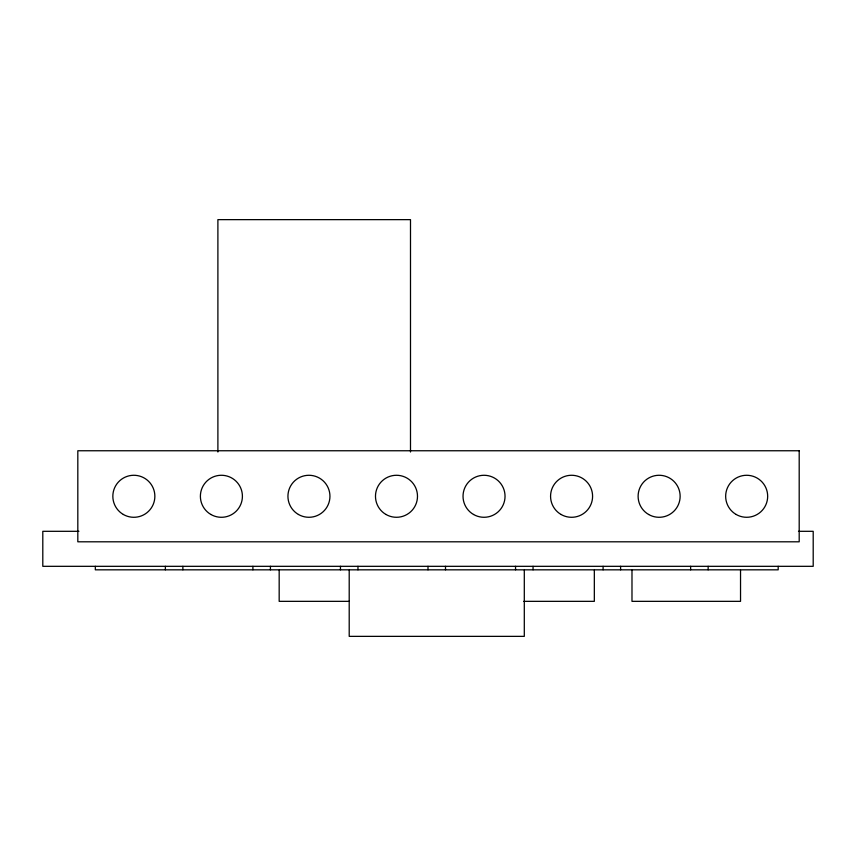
<?xml version="1.0" encoding="UTF-8"?>
<svg xmlns="http://www.w3.org/2000/svg" width="856" height="856" viewBox="0 0 856 856"><rect width="100%" height="100%" fill="white"/><g stroke="black" fill="none" stroke-linecap="round" stroke-linejoin="round"><path stroke-width="1.28" d="M78.913 531.309L42.8 531.309L42.8 566.319L813.2 566.319L813.2 531.309L798.488 531.309M349.205 601.34L279.174 601.34L279.174 570.214M523.786 601.34L594.332 601.34L594.332 570.214M778.179 566.319L778.179 569.828L95.326 569.828L95.326 566.319M740.536 570.214L740.536 601.34L631.985 601.34L631.985 570.214M708.147 566.319L708.147 569.828M690.632 566.319L690.632 569.828M620.6 566.319L620.6 569.828M603.095 566.319L603.095 569.828M533.053 566.319L533.053 569.828M524.3 570.214L524.3 636.361L349.205 636.361L349.205 570.214M515.547 566.319L515.547 569.828M445.505 566.319L445.505 569.828M428 566.319L428 569.828M410.495 452.011L410.495 219.639L217.895 219.639L217.895 452.011M357.969 566.319L357.969 569.828M340.453 566.319L340.453 569.828M270.421 566.319L270.421 569.828M252.905 566.319L252.905 569.828M182.874 566.319L182.874 569.828M165.369 566.319L165.369 569.828M799.194 450.759L77.821 450.759L77.821 541.805L799.194 541.805L799.194 450.759M123.339 514.477A21.015 21.015 0 0 0 154.861 496.287A21.015 21.015 0 0 0 123.339 478.087A21.015 21.015 0 0 0 123.339 514.477M736.16 514.477A21.015 21.015 0 0 0 767.672 496.287A21.015 21.015 0 0 0 736.16 478.087A21.015 21.015 0 0 0 736.16 514.477M648.613 514.477A21.015 21.015 0 0 0 680.135 496.287A21.015 21.015 0 0 0 648.613 478.087A21.015 21.015 0 0 0 648.613 514.477M561.065 514.477A21.015 21.015 0 0 0 592.587 496.287A21.015 21.015 0 0 0 561.065 478.087A21.015 21.015 0 0 0 561.065 514.477M473.529 514.477A21.015 21.015 0 0 0 505.04 496.287A21.015 21.015 0 0 0 473.529 478.087A21.015 21.015 0 0 0 473.529 514.477M385.981 514.477A21.015 21.015 0 0 0 417.493 496.287A21.015 21.015 0 0 0 385.981 478.087A21.015 21.015 0 0 0 385.981 514.477M298.434 514.477A21.015 21.015 0 0 0 329.945 496.287A21.015 21.015 0 0 0 298.434 478.087A21.015 21.015 0 0 0 298.434 514.477M210.886 514.477A21.015 21.015 0 0 0 242.409 496.287A21.015 21.015 0 0 0 210.886 478.087A21.015 21.015 0 0 0 210.886 514.477"/></g></svg>
